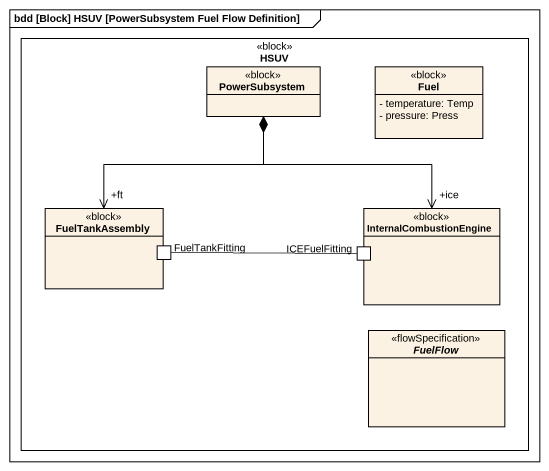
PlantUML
@startuml
mainframe bdd [Block] HSUV [PowerSubsystem Fuel Flow Definition]
allowmixing
hide circle
hide empty members
skinparam classAttributeIconSize 0
rectangle HSUV <<block>> {
  class PowerSubsystem <<block>>
  class Fuel <<block>> {
    - temperature: Temp
    - pressure: Press
  }
  rectangle FuelTankAssembly <<block>> {
    port FuelTankFitting <<FlowPort>>
  }
  rectangle InternalCombustionEngine <<block>> {
    port ICEFuelFitting <<FlowPort>>
  }
  interface FuelFlow <<flowSpecification>>
}
FuelTankAssembly "+ft" <-up-* PowerSubsystem
InternalCombustionEngine "+ice" <-up-* PowerSubsystem
FuelTankFitting -right- ICEFuelFitting
@enduml
